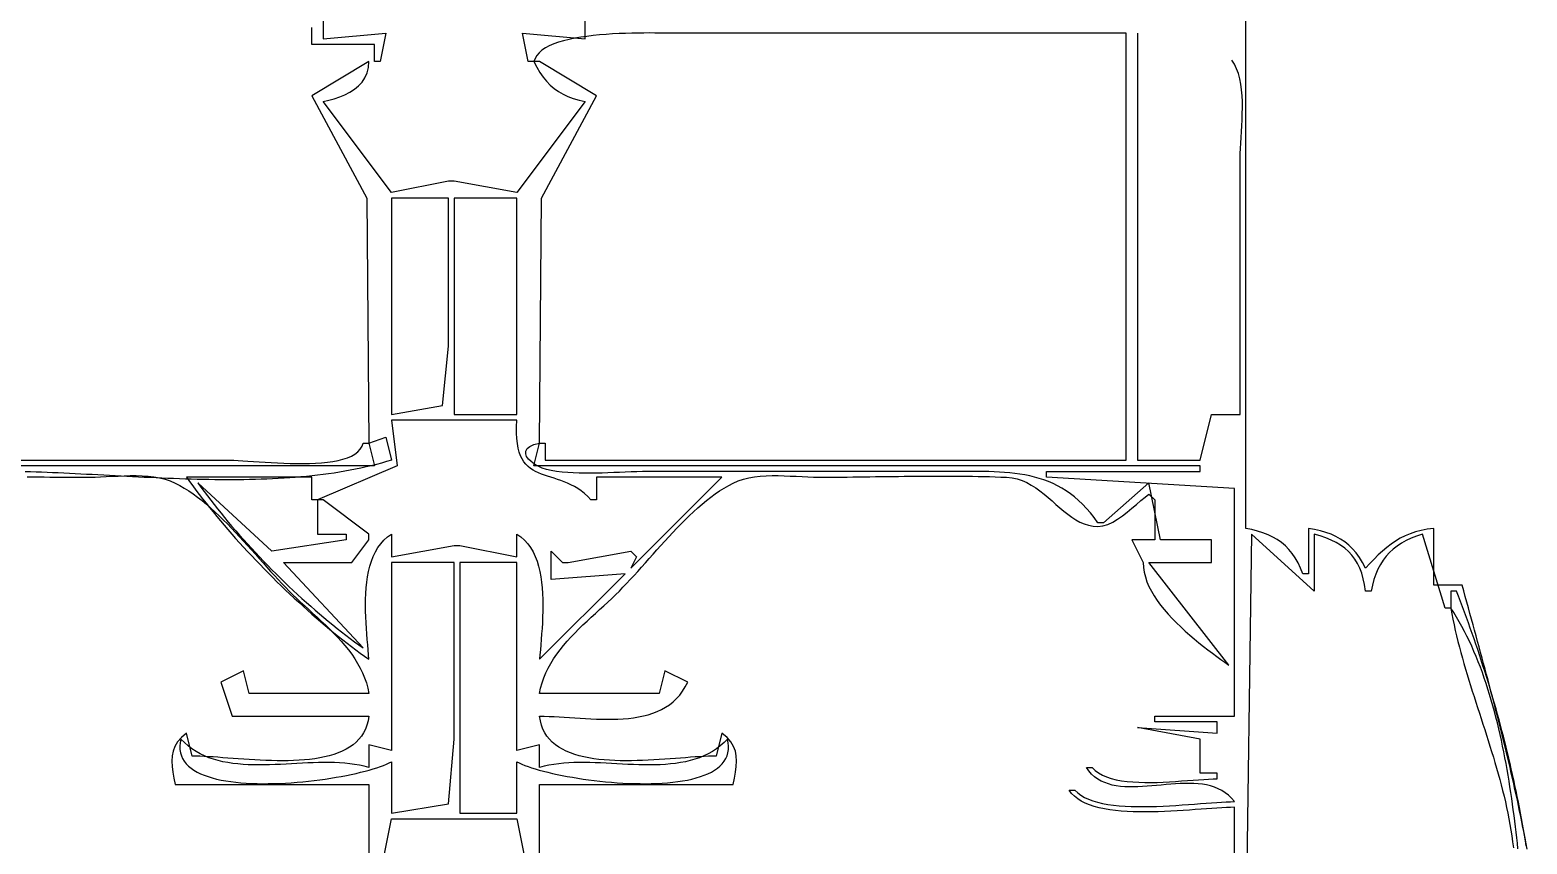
# Model space of a CAD drawing. Header units: metres. Extents: x 0 to 792, y 0 to 1224.
# Drawn here: x 292.5 to 555.4, y 509.5 to 652.6 of the extents above; entities that cross this region are included whole.
import ezdxf

# ---------------------------------------------------------------- set-up
doc = ezdxf.new("R2010")
doc.units = ezdxf.units.M

msp = doc.modelspace()

# ---------------------------------------------------------------- linework, layer by layer
for points in [[(555.3873, 508.65), (555.2123, 509.607), (555.0335, 510.5636), (554.8509, 511.5196), (554.6647, 512.4753), (554.4749, 513.4307), (554.2816, 514.3857), (554.0849, 515.3406), (553.8848, 516.2953), (553.6814, 517.2498), (553.4749, 518.2043), (553.2652, 519.1589), (553.0525, 520.1134), (552.8368, 521.0681), (552.6181, 522.023), (552.3967, 522.9781), (552.1725, 523.9335), (551.9457, 524.8893), (551.7162, 525.8454), (551.4843, 526.802), (551.2498, 527.7592), (551.0131, 528.7169), (550.774, 529.6752), (550.5327, 530.6342), (550.2892, 531.594), (550.0437, 532.5546), (549.7962, 533.516), (549.5468, 534.4783), (549.2955, 535.4417), (549.0425, 536.406), (548.7878, 537.3714), (548.5314, 538.338), (548.2735, 539.3058), (548.0142, 540.2748), (547.7535, 541.2452), (547.4914, 542.2169), (547.2282, 543.19), (546.9637, 544.1647), (546.6982, 545.1408), (546.4317, 546.1186), (546.1642, 547.0981), (545.8959, 548.0792), (545.6268, 549.0621), (545.357, 550.0469), (545.0865, 551.0335), (544.8155, 552.022), (544.5441, 553.0126), (544.2722, 554.0052), (544, 555), (539, 555), (539, 565), (537.8658, 564.8498), (536.8036, 564.642), (535.806, 564.3774), (534.8656, 564.0571), (533.9751, 563.6819), (533.1272, 563.253), (532.3146, 562.7712), (531.53, 562.2375), (530.7661, 561.6529), (530.0155, 561.0183), (529.2709, 560.3347), (528.5249, 559.6032), (527.7704, 558.8246), (527, 558), (526.4883, 558.9844), (525.9433, 559.8773), (525.3623, 560.6833), (524.7428, 561.4072), (524.0821, 562.0536), (523.3777, 562.6273), (522.6268, 563.1329), (521.8268, 563.5752), (520.9752, 563.9587), (520.0694, 564.2883), (519.1066, 564.5686), (518.0843, 564.8042), (517, 565), (517, 557), (516, 557), (515.6068, 558.0222), (515.1685, 558.9603), (514.684, 559.8179), (514.1523, 560.5989), (513.5723, 561.3067), (512.9428, 561.9452), (512.2629, 562.5181), (511.5314, 563.0289), (510.7473, 563.4816), (509.9095, 563.8796), (509.0169, 564.2268), (508.0686, 564.5267), (507.0632, 564.7832), (506, 565), (506, 1112)], [(344, 657), (344, 651), (355, 652), (354, 647), (353, 647), (353, 650), (342, 650), (342, 653)], [(504, 495), (504, 516), (503.3218, 515.991), (502.5826, 515.9657), (501.7871, 515.9263), (500.9397, 515.8752), (500.0452, 515.8145), (499.1082, 515.7467), (498.1334, 515.6741), (497.1253, 515.5989), (496.0885, 515.5234), (495.0278, 515.4499), (493.9478, 515.3807), (492.853, 515.3182), (491.7481, 515.2646), (490.6378, 515.2223), (489.5267, 515.1934), (488.4194, 515.1804), (487.3205, 515.1855), (486.2347, 515.211), (485.1666, 515.2592), (484.1208, 515.3325), (483.1021, 515.4331), (482.1149, 515.5633), (481.1639, 515.7254), (480.2538, 515.9217), (479.3892, 516.1545), (478.5747, 516.4262), (477.815, 516.739), (477.1147, 517.0951), (476.4784, 517.497), (475.9107, 517.9469), (475.4164, 518.4471), (475, 519), (476, 519), (476.4766, 518.5286), (477.0335, 518.1078), (477.6656, 517.7351), (478.3675, 517.4082), (479.1341, 517.1245), (479.96, 516.8817), (480.8402, 516.6773), (481.7693, 516.509), (482.7421, 516.3742), (483.7534, 516.2705), (484.7979, 516.1956), (485.8705, 516.1469), (486.9658, 516.1221), (488.0787, 516.1188), (489.2038, 516.1345), (490.3361, 516.1667), (491.4702, 516.2131), (492.6009, 516.2713), (493.7229, 516.3387), (494.8312, 516.413), (495.9203, 516.4918), (496.9851, 516.5725), (498.0203, 516.6529), (499.0208, 516.7304), (499.9813, 516.8026), (500.8964, 516.8672), (501.7611, 516.9216), (502.5701, 516.9635), (503.3181, 516.9904), (504, 517), (503.5018, 517.5912), (502.9666, 518.1096), (502.3966, 518.5592), (501.794, 518.9444), (501.1609, 519.2692), (500.4996, 519.538), (499.8122, 519.7549), (499.1011, 519.9241), (498.3683, 520.0499), (497.6161, 520.1364), (496.8466, 520.1879), (496.0621, 520.2085), (495.2648, 520.2024), (494.4569, 520.1739), (493.6405, 520.1272), (492.8179, 520.0665), (491.9913, 519.9959), (491.1628, 519.9198), (490.3347, 519.8422), (489.5092, 519.7674), (488.6884, 519.6996), (487.8746, 519.6431), (487.07, 519.6019), (486.2767, 519.5804), (485.497, 519.5827), (484.7331, 519.6131), (483.9872, 519.6756), (483.2614, 519.7747), (482.558, 519.9143), (481.8791, 520.0989), (481.2271, 520.3325), (480.604, 520.6193), (480.012, 520.9637), (479.4535, 521.3697), (478.9304, 521.8416), (478.4452, 522.3836), (478, 523), (479, 523), (479.5203, 522.49), (480.1258, 522.046), (480.8094, 521.6641), (481.5643, 521.3401), (482.3836, 521.0704), (483.2603, 520.8508), (484.1876, 520.6775), (485.1586, 520.5465), (486.1663, 520.4539), (487.2039, 520.3958), (488.2645, 520.3683), (489.3411, 520.3674), (490.4268, 520.3891), (491.5148, 520.4296), (492.5982, 520.4848), (493.67, 520.551), (494.7233, 520.6241), (495.7513, 520.7002), (496.747, 520.7754), (497.7035, 520.8458), (498.614, 520.9073), (499.4715, 520.9562), (500.2691, 520.9883), (501, 521), (501, 522), (498, 522), (498, 528), (487, 530), (501, 529), (501, 531), (490, 531), (490, 532), (504, 532), (504, 572), (471, 574), (471, 575), (498, 575), (498, 576), (381, 576), (382, 580), (383, 580), (383, 577), (485, 577), (485, 652), (406, 652), (405.4057, 652.0021), (404.725, 652.0073), (403.9652, 652.0139), (403.1338, 652.0201), (402.2383, 652.0242), (401.2863, 652.0245), (400.2852, 652.0193), (399.2424, 652.0068), (398.1656, 651.9853), (397.0621, 651.953), (395.9395, 651.9083), (394.8053, 651.8493), (393.6669, 651.7745), (392.5319, 651.682), (391.4076, 651.5701), (390.3017, 651.4371), (389.2216, 651.2812), (388.1748, 651.1008), (387.1688, 650.8941), (386.2111, 650.6593), (385.3091, 650.3948), (384.4704, 650.0988), (383.7025, 649.7696), (383.0128, 649.4055), (382.4088, 649.0046), (381.898, 648.5654), (381.488, 648.086), (381.1861, 647.5648), (381, 647), (380, 647), (379, 652), (390, 651), (390, 657)], [(487, 652), (487, 577), (498, 577), (500, 585), (505, 585), (505, 630), (505.0134, 630.849), (505.0495, 631.7509), (505.102, 632.6981), (505.1644, 633.6832), (505.2304, 634.6988), (505.2937, 635.7372), (505.3479, 636.7912), (505.3866, 637.8531), (505.4035, 638.9157), (505.3922, 639.9713), (505.3464, 641.0125), (505.2598, 642.0319), (505.1259, 643.022), (504.9384, 643.9753), (504.691, 644.8844), (504.3772, 645.7417), (503.9908, 646.54), (503.5255, 647.2716)], [(352, 647), (342, 641), (351.6821, 622.9846), (352, 580), (355, 581), (356, 577), (355.1187, 576.7328), (354.2295, 576.4785), (353.3326, 576.237), (352.4282, 576.0078), (351.5165, 575.7907), (350.5978, 575.5856), (349.6721, 575.392), (348.7399, 575.2097), (347.8012, 575.0386), (346.8563, 574.8782), (345.9054, 574.7284), (344.9488, 574.5888), (343.9866, 574.4593), (343.019, 574.3395), (342.0464, 574.2291), (341.0688, 574.128), (340.0865, 574.0359), (339.0998, 573.9524), (338.1088, 573.8773), (337.1138, 573.8104), (336.1149, 573.7514), (335.1125, 573.7), (334.1066, 573.656), (333.0976, 573.619), (332.0856, 573.5889), (331.0709, 573.5654), (330.0537, 573.5481), (329.0342, 573.5369), (328.0125, 573.5314), (326.989, 573.5315), (325.9639, 573.5368), (324.9373, 573.547), (323.9094, 573.562), (322.8806, 573.5814), (321.851, 573.6049), (320.8208, 573.6324), (319.7902, 573.6635), (318.7596, 573.6981), (317.7289, 573.7357), (316.6986, 573.7761), (315.6688, 573.8192), (314.6397, 573.8646), (313.6116, 573.912), (312.5846, 573.9612), (311.559, 574.012), (310.535, 574.064), (309.5128, 574.117), (308.4926, 574.1707), (307.4747, 574.2249), (306.4592, 574.2792), (305.4464, 574.3336), (304.4365, 574.3875), (303.4297, 574.4409), (302.4263, 574.4934), (301.4264, 574.5448), (300.4302, 574.5948), (299.438, 574.6432), (298.45, 574.6896), (297.4664, 574.7338), (296.4875, 574.7756), (295.5134, 574.8146), (294.5443, 574.8507), (293.5805, 574.8835), (292.6222, 574.9128), (291.6696, 574.9383)], [(382, 506), (382, 520), (416, 520), (416.2066, 521.1217), (416.3883, 522.1792), (416.5203, 523.1781), (416.5783, 524.1239), (416.5378, 525.0223), (416.3742, 525.879), (416.0631, 526.6994), (415.58, 527.4893), (414.9005, 528.2543), (414, 529), (413, 525), (412.343, 524.9924), (411.6447, 524.971), (410.908, 524.9375), (410.1355, 524.8936), (409.3302, 524.8411), (408.4947, 524.7818), (407.632, 524.7173), (406.7447, 524.6495), (405.8356, 524.5801), (404.9077, 524.5108), (403.9636, 524.4434), (403.0062, 524.3797), (402.0382, 524.3214), (401.0625, 524.2702), (400.0818, 524.228), (399.099, 524.1964), (398.1168, 524.1772), (397.138, 524.1722), (396.1655, 524.1832), (395.2019, 524.2118), (394.2502, 524.2598), (393.3131, 524.3291), (392.3934, 524.4212), (391.4939, 524.5381), (390.6173, 524.6813), (389.7666, 524.8528), (388.9444, 525.0542), (388.1536, 525.2874), (387.397, 525.5539), (386.6773, 525.8557), (385.9974, 526.1944), (385.3601, 526.5719), (384.7681, 526.9898), (384.2242, 527.4499), (383.7313, 527.954), (383.2921, 528.5038), (382.9094, 529.1011), (382.5861, 529.7476), (382.3249, 530.445), (382.1286, 531.1953), (382, 532), (382.8228, 531.991), (383.6697, 531.9661), (384.5382, 531.9282), (385.4259, 531.88), (386.3302, 531.8244), (387.2487, 531.7644), (388.1789, 531.7027), (389.1184, 531.6422), (390.0646, 531.5859), (391.0151, 531.5364), (391.9674, 531.4968), (392.9191, 531.4699), (393.8676, 531.4585), (394.8105, 531.4654), (395.7453, 531.4937), (396.6696, 531.5461), (397.5808, 531.6254), (398.4764, 531.7346), (399.3541, 531.8765), (400.2113, 532.054), (401.0456, 532.2699), (401.8544, 532.5271), (402.6354, 532.8284), (403.3859, 533.1768), (404.1037, 533.5751), (404.786, 534.0261), (405.4306, 534.5327), (406.035, 535.0977), (406.5965, 535.7241), (407.1129, 536.4147), (407.5815, 537.1724), (408, 538), (404, 540), (403, 536), (382, 536), (382.1789, 536.9324), (382.4217, 537.8421), (382.7245, 538.7302), (383.0834, 539.5974), (383.4945, 540.4448), (383.9538, 541.2733), (384.4574, 542.0837), (385.0013, 542.877), (385.5818, 543.6542), (386.1948, 544.4161), (386.8364, 545.1637), (387.5028, 545.8979), (388.1899, 546.6197), (388.894, 547.3298), (389.611, 548.0294), (390.337, 548.7193), (391.0681, 549.4003), (391.8004, 550.0736), (392.53, 550.7399), (393.253, 551.4002), (393.9654, 552.0555), (394.6633, 552.7065), (395.3428, 553.3544), (396, 554), (396.6363, 554.6463), (397.2775, 555.3161), (397.9237, 556.0068), (398.575, 556.7159), (399.2315, 557.4412), (399.8934, 558.1801), (400.5606, 558.9302), (401.2333, 559.6891), (401.9117, 560.4543), (402.5957, 561.2235), (403.2856, 561.9942), (403.9813, 562.7639), (404.6831, 563.5303), (405.391, 564.2909), (406.1051, 565.0433), (406.8256, 565.7851), (407.5524, 566.5138), (408.2857, 567.2269), (409.0257, 567.9222), (409.7724, 568.5971), (410.5259, 569.2492), (411.2864, 569.8761), (412.0538, 570.4754), (412.8284, 571.0446), (413.6102, 571.5813), (414.3993, 572.0831), (415.1959, 572.5475), (416, 572.9722), (416.866, 573.3512), (417.7797, 573.6531), (418.7344, 573.8856), (419.7235, 574.056), (420.7405, 574.1721), (421.7789, 574.2413), (422.832, 574.2711), (423.8932, 574.2692), (424.9561, 574.2431), (426.0141, 574.2002), (427.0606, 574.1482), (428.0889, 574.0947), (429.0927, 574.0471), (430.0652, 574.013), (431, 574), (431.9973, 574.0012), (432.9952, 574.0047), (433.9936, 574.0102), (434.9925, 574.0175), (435.9918, 574.0265), (436.9916, 574.0367), (437.9917, 574.0481), (438.9922, 574.0604), (439.9929, 574.0733), (440.9939, 574.0867), (441.9952, 574.1003), (442.9966, 574.1138), (443.9981, 574.1271), (444.9998, 574.1398), (446.0015, 574.1519), (447.0032, 574.1629), (448.0049, 574.1728), (449.0066, 574.1813), (450.0082, 574.1881), (451.0097, 574.193), (452.011, 574.1959), (453.0121, 574.1963), (454.0129, 574.1942), (455.0135, 574.1893), (456.0138, 574.1813), (457.0137, 574.1701), (458.0132, 574.1554), (459.0123, 574.137), (460.0109, 574.1145), (461.009, 574.0879), (462.0066, 574.0569), (463.0036, 574.0212), (464, 573.9807), (464.9476, 573.8852), (465.8513, 573.6902), (466.715, 573.4062), (467.5428, 573.0441), (468.3386, 572.6146), (469.1066, 572.1284), (469.8506, 571.5963), (470.5747, 571.0291), (471.2829, 570.4374), (471.9792, 569.8321), (472.6676, 569.2239), (473.3522, 568.6235), (474.0368, 568.0416), (474.7257, 567.4891), (475.4226, 566.9767), (476.1318, 566.5151), (476.857, 566.1151), (477.6025, 565.7874), (478.3721, 565.5427), (479.1699, 565.3919), (480, 565.3457), (480.8787, 565.4464), (481.7567, 565.7107), (482.6303, 566.1117), (483.4956, 566.6224), (484.3489, 567.2157), (485.1861, 567.8646), (486.0037, 568.5423), (486.7977, 569.2216), (487.5642, 569.8757), (488.2996, 570.4775), (489, 571), (490, 570), (490, 563), (486, 563), (488, 559), (488.0336, 558.1576), (488.1559, 557.3151), (488.3616, 556.4736), (488.6451, 555.6347), (489.0012, 554.7996), (489.4243, 553.9698), (489.909, 553.1465), (490.4499, 552.3311), (491.0417, 551.525), (491.6789, 550.7296), (492.356, 549.9462), (493.0677, 549.1761), (493.8085, 548.4208), (494.5731, 547.6815), (495.3559, 546.9597), (496.1517, 546.2567), (496.9549, 545.5739), (497.7602, 544.9126), (498.5622, 544.2741), (499.3553, 543.6599), (500.1343, 543.0713), (500.8937, 542.5096), (501.628, 541.9763), (502.3319, 541.4726), (503, 541), (489, 559), (499, 559), (500, 559), (500, 563), (491, 563), (489, 573), (481, 566), (480, 566), (479.3599, 566.9016), (478.7048, 567.7412), (478.0348, 568.521), (477.3501, 569.2431), (476.6509, 569.9098), (475.9375, 570.5233), (475.2099, 571.0857), (474.4683, 571.5993), (473.7131, 572.0662), (472.9442, 572.4888), (472.162, 572.8691), (471.3666, 573.2094), (470.5583, 573.5118), (469.7371, 573.7787), (468.9033, 574.0121), (468.0571, 574.2143), (467.1986, 574.3875), (466.3281, 574.5339), (465.4457, 574.6557), (464.5516, 574.7551), (463.6461, 574.8343), (462.7292, 574.8955), (461.8013, 574.9409), (460.8624, 574.9728), (459.9127, 574.9932), (458.9526, 575.0044), (457.982, 575.0087), (457.0013, 575.0082), (456.0106, 575.0051), (455.0101, 575.0016), (454, 575), (402, 575), (401.0258, 574.9931), (400.0412, 574.9743), (399.0475, 574.9461), (398.0462, 574.9111), (397.0386, 574.872), (396.0261, 574.8312), (395.01, 574.7914), (393.9919, 574.7551), (392.9731, 574.725), (391.9549, 574.7036), (390.9387, 574.6935), (389.926, 574.6974), (388.9182, 574.7177), (387.9165, 574.7571), (386.9225, 574.8182), (385.9375, 574.9036), (384.9628, 575.0157), (384, 575.1574), (383.2169, 575.3325), (382.4515, 575.5913), (381.7277, 575.9197), (381.0691, 576.304), (380.4995, 576.7304), (380.0427, 577.185), (379.7225, 577.6542), (379.5626, 578.124), (379.5868, 578.5807), (379.8189, 579.0105), (380.2826, 579.3994), (381.0017, 579.7339), (382, 580), (382.3179, 622.9846), (392, 641), (382, 647), (381, 647), (381.5057, 646.0124), (382.04, 645.1111), (382.6076, 644.2921), (383.2132, 643.5518), (383.8616, 642.8863), (384.5575, 642.2917), (385.3059, 641.7642), (386.1114, 641.3), (386.9787, 640.8953), (387.9128, 640.5463), (388.9182, 640.2491), (390, 640), (378, 624), (367, 626), (366, 626), (356, 624), (344, 640), (344.9678, 640.2171), (345.9356, 640.4835), (346.8871, 640.8043), (347.8057, 641.1847), (348.6751, 641.63), (349.4787, 642.1453), (350.2002, 642.7359), (350.8231, 643.4069), (351.3309, 644.1636), (351.7073, 645.0112), (351.9358, 645.9549), (352, 647)], [(356, 623), (356, 585), (364.9722, 586.6034), (366, 597), (366, 623), (356, 623)], [(367, 623), (367, 585), (378, 585), (378, 623), (367, 623)], [(356, 584), (357, 576), (343, 570), (342, 570), (342, 574), (320, 574), (320.5353, 573.2479), (321.0847, 572.4916), (321.6479, 571.7315), (322.2243, 570.968), (322.8135, 570.2014), (323.4152, 569.4323), (324.0288, 568.6611), (324.654, 567.8882), (325.2903, 567.114), (325.9374, 566.3389), (326.5946, 565.5634), (327.2618, 564.7879), (327.9383, 564.0129), (328.6239, 563.2387), (329.318, 562.4658), (330.0202, 561.6946), (330.7301, 560.9256), (331.4473, 560.1591), (332.1714, 559.3957), (332.9019, 558.6357), (333.6384, 557.8795), (334.3804, 557.1276), (335.1276, 556.3804), (335.8795, 555.6384), (336.6357, 554.9019), (337.3957, 554.1714), (338.1591, 553.4473), (338.9256, 552.7301), (339.6946, 552.0202), (340.4658, 551.318), (341.2387, 550.6239), (342.0129, 549.9383), (342.7879, 549.2618), (343.5634, 548.5946), (344.3389, 547.9374), (345.114, 547.2903), (345.8882, 546.654), (346.6611, 546.0288), (347.4323, 545.4152), (348.2014, 544.8135), (348.968, 544.2243), (349.7315, 543.6479), (350.4916, 543.0847), (351.2479, 542.5353), (352, 542), (351.943, 542.8148), (351.8765, 543.6726), (351.8041, 544.5685), (351.7293, 545.4976), (351.6558, 546.4551), (351.5872, 547.4359), (351.527, 548.4352), (351.4789, 549.4482), (351.4465, 550.4698), (351.4334, 551.4953), (351.4431, 552.5196), (351.4793, 553.538), (351.5457, 554.5454), (351.6457, 555.537), (351.783, 556.508), (351.9612, 557.4533), (352.1839, 558.3681), (352.4547, 559.2475), (352.7772, 560.0865), (353.1551, 560.8804), (353.5918, 561.6241), (354.0911, 562.3129), (354.6564, 562.9417), (355.2915, 563.5057), (356, 564), (356, 560), (367, 562), (368, 562), (378, 560), (378, 564), (378.7064, 563.5069), (379.3401, 562.9437), (379.9046, 562.3153), (380.4034, 561.6268), (380.8402, 560.8829), (381.2184, 560.0887), (381.5416, 559.2491), (381.8133, 558.369), (382.0372, 557.4533), (382.2167, 556.5071), (382.3554, 555.5352), (382.4568, 554.5426), (382.5245, 553.5342), (382.5621, 552.515), (382.573, 551.4898), (382.5609, 550.4637), (382.5293, 549.4416), (382.4817, 548.4284), (382.4218, 547.429), (382.3529, 546.4484), (382.2787, 545.4915), (382.2028, 544.5633), (382.1287, 543.6686), (382.0599, 542.8126), (382, 542), (397, 557), (384, 556), (384, 561), (386, 559), (387, 559), (398, 561), (399, 560), (398, 558), (414, 574), (392, 574), (392, 570), (391, 570), (390.443, 570.593), (389.8727, 571.1185), (389.2914, 571.5823), (388.7015, 571.9906), (388.1052, 572.3493), (387.5049, 572.6644), (386.9029, 572.942), (386.3016, 573.1882), (385.7033, 573.4088), (385.1102, 573.61), (384.5248, 573.7978), (383.9493, 573.9781), (383.3861, 574.157), (382.8374, 574.3405), (382.3058, 574.5347), (381.7933, 574.7455), (381.3025, 574.979), (380.8356, 575.2412), (380.3949, 575.5382), (379.9827, 575.8758), (379.6015, 576.2602), (379.2535, 576.6974), (378.941, 577.1933), (378.6664, 577.7541), (378.432, 578.3857), (378.2401, 579.0942), (378.0931, 579.8855), (377.9932, 580.7657), (377.9428, 581.7409), (377.9443, 582.8169), (378, 584), (356, 584)], [(249, 577), (327, 577), (327.5965, 576.9904), (328.281, 576.9636), (329.0455, 576.9226), (329.8822, 576.8704), (330.783, 576.81), (331.7401, 576.7443), (332.7455, 576.6763), (333.7914, 576.609), (334.8698, 576.5454), (335.9727, 576.4884), (337.0923, 576.4411), (338.2207, 576.4065), (339.3499, 576.3874), (340.4719, 576.3869), (341.579, 576.4079), (342.6631, 576.4535), (343.7164, 576.5266), (344.7308, 576.6303), (345.6986, 576.7674), (346.6117, 576.941), (347.4623, 577.154), (348.2425, 577.4094), (348.9442, 577.7103), (349.5597, 578.0595), (350.0809, 578.4601), (350.4999, 578.9151), (350.8089, 579.4274), (351, 580), (352, 580), (353, 576), (235, 576)], [(292.0007, 574.0452), (293.001, 574.0392), (294.0012, 574.0332), (295.0014, 574.0274), (296.0015, 574.0218), (297.0015, 574.0167), (298.0015, 574.012), (299.0014, 574.008), (300.0012, 574.0046), (301.0009, 574.0021), (302.0005, 574.0005), (303, 574), (303.9347, 574.013), (304.9072, 574.0471), (305.9109, 574.0947), (306.9393, 574.1482), (307.9857, 574.2002), (309.0437, 574.243), (310.1066, 574.2692), (311.1679, 574.2711), (312.221, 574.2412), (313.2593, 574.172), (314.2764, 574.056), (315.2655, 573.8855), (316.2202, 573.6531), (317.1339, 573.3511), (318, 572.9722), (318.804, 572.5475), (319.6006, 572.0831), (320.3897, 571.5813), (321.1715, 571.0446), (321.9461, 570.4754), (322.7135, 569.8761), (323.4739, 569.2492), (324.2274, 568.5971), (324.9741, 567.9222), (325.7141, 567.2269), (326.4475, 566.5138), (327.1743, 565.7851), (327.8947, 565.0433), (328.6088, 564.2909), (329.3167, 563.5303), (330.0185, 562.7639), (330.7143, 561.9942), (331.4042, 561.2235), (332.0882, 560.4543), (332.7666, 559.6891), (333.4393, 558.9302), (334.1065, 558.1801), (334.7684, 557.4412), (335.4249, 556.7159), (336.0762, 556.0068), (336.7224, 555.3161), (337.3636, 554.6463), (338, 554), (338.6571, 553.3544), (339.3366, 552.7065), (340.0345, 552.0555), (340.7469, 551.4002), (341.4698, 550.7399), (342.1994, 550.0736), (342.9317, 549.4004), (343.6629, 548.7193), (344.3889, 548.0294), (345.1059, 547.3299), (345.8099, 546.6197), (346.497, 545.898), (347.1634, 545.1638), (347.805, 544.4162), (348.418, 543.6542), (348.9985, 542.8771), (349.5425, 542.0837), (350.0461, 541.2733), (350.5054, 540.4449), (350.9164, 539.5975), (351.2753, 538.7302), (351.5782, 537.8421), (351.821, 536.9324), (352, 536), (331, 536), (330, 540), (326, 538), (328, 532), (352, 532), (351.8713, 531.1953), (351.675, 530.4451), (351.4138, 529.7476), (351.0905, 529.1011), (350.7078, 528.5038), (350.2686, 527.954), (349.7757, 527.4499), (349.2318, 526.9898), (348.6398, 526.5719), (348.0025, 526.1945), (347.3226, 525.8557), (346.6029, 525.554), (345.8463, 525.2874), (345.0555, 525.0543), (344.2333, 524.8529), (343.3825, 524.6814), (342.506, 524.5381), (341.6065, 524.4213), (340.6868, 524.3291), (339.7496, 524.2599), (338.7979, 524.2118), (337.8344, 524.1832), (336.8618, 524.1723), (335.8831, 524.1773), (334.9008, 524.1964), (333.918, 524.228), (332.9373, 524.2702), (331.9616, 524.3214), (330.9937, 524.3797), (330.0362, 524.4434), (329.0922, 524.5108), (328.1642, 524.5801), (327.2552, 524.6495), (326.3679, 524.7173), (325.5051, 524.7818), (324.6697, 524.8411), (323.8643, 524.8936), (323.0919, 524.9375), (322.3552, 524.971), (321.6569, 524.9924), (321, 525), (320, 529), (319.0994, 528.2543), (318.4198, 527.4893), (317.9367, 526.6994), (317.6257, 525.879), (317.4621, 525.0223), (317.4215, 524.1239), (317.4795, 523.1781), (317.6116, 522.1792), (317.7932, 521.1217), (318, 520), (352, 520), (352, 506)], [(322, 573), (322.537, 572.2461), (323.0888, 571.4884), (323.6547, 570.7273), (324.2345, 569.9633), (324.8275, 569.1969), (325.4332, 568.4285), (326.0514, 567.6586), (326.6813, 566.8877), (327.3226, 566.1163), (327.9749, 565.3449), (328.6375, 564.5739), (329.3101, 563.8037), (329.9921, 563.035), (330.6832, 562.2681), (331.3827, 561.5035), (332.0903, 560.7417), (332.8054, 559.9832), (333.5277, 559.2284), (334.2565, 558.4779), (334.9915, 557.7321), (335.7321, 556.9915), (336.4779, 556.2565), (337.2284, 555.5277), (337.9832, 554.8054), (338.7417, 554.0903), (339.5035, 553.3827), (340.2681, 552.6832), (341.035, 551.9921), (341.8037, 551.3101), (342.5739, 550.6375), (343.3449, 549.9749), (344.1163, 549.3226), (344.8877, 548.6813), (345.6586, 548.0514), (346.4285, 547.4332), (347.1969, 546.8275), (347.9633, 546.2345), (348.7273, 545.6547), (349.4884, 545.0888), (350.2461, 544.537), (351, 544), (337, 559), (349, 559), (352, 563), (352, 564), (344, 570), (343, 570), (343, 564), (348, 564), (348, 563), (335, 561), (322, 573)], [(555.2519, 509.1623), (555.0949, 510.1362), (554.9331, 511.1095), (554.7666, 512.0821), (554.5953, 513.0541), (554.4194, 514.0253), (554.2387, 514.9958), (554.0533, 515.9656), (553.8633, 516.9346), (553.6686, 517.9028), (553.4693, 518.8703), (553.2653, 519.837), (553.0568, 520.803), (552.8437, 521.768), (552.626, 522.7323), (552.4038, 523.6957), (552.177, 524.6583), (551.9458, 525.62), (551.71, 526.5808), (551.4698, 527.5407), (551.2251, 528.4997), (550.976, 529.4578), (550.7225, 530.415), (550.4645, 531.3712), (550.2022, 532.3264), (549.9355, 533.2807), (549.6645, 534.234), (549.3891, 535.1863), (549.1095, 536.1375), (548.8255, 537.0877), (548.5372, 538.0369), (548.2447, 538.985), (547.948, 539.9321), (547.647, 540.878), (547.3418, 541.8229), (547.0325, 542.7667), (546.7189, 543.7093), (546.4013, 544.6508), (546.0794, 545.5911), (545.7535, 546.5303), (545.4235, 547.4682), (545.0893, 548.405), (544.7512, 549.3406), (544.4089, 550.275), (544.0627, 551.2081), (543.7124, 552.14), (543.3582, 553.0706), (543, 554), (542, 554), (542, 551), (541, 551), (537, 564), (535.9783, 563.6608), (535.0246, 563.2833), (534.137, 562.8654), (533.3139, 562.4052), (532.5534, 561.9008), (531.8537, 561.3502), (531.213, 560.7516), (530.6297, 560.103), (530.1018, 559.4024), (529.6276, 558.6479), (529.2053, 557.8376), (528.8332, 556.9696), (528.5095, 556.042), (528.2323, 555.0527), (528, 554), (527, 554), (526.8423, 555.114), (526.6259, 556.1514), (526.3496, 557.1151), (526.0124, 558.008), (525.6135, 558.833), (525.1516, 559.5931), (524.6259, 560.2913), (524.0353, 560.9305), (523.3789, 561.5136), (522.6555, 562.0436), (521.8642, 562.5234), (521.0041, 562.956), (520.074, 563.3443), (519.0729, 563.6913), (518, 564), (518, 554), (507, 564), (506, 493)], [(356, 559), (356, 526), (352, 527), (352, 523), (351.1928, 523.2165), (350.3657, 523.3968), (349.52, 523.5436), (348.6571, 523.6595), (347.7783, 523.7471), (346.8851, 523.8091), (345.9789, 523.8481), (345.061, 523.8667), (344.1328, 523.8675), (343.1958, 523.8532), (342.2512, 523.8264), (341.3006, 523.7898), (340.3453, 523.7459), (339.3867, 523.6975), (338.4261, 523.6471), (337.465, 523.5973), (336.5048, 523.5509), (335.5468, 523.5104), (334.5925, 523.4785), (333.6431, 523.4577), (332.7002, 523.4508), (331.7651, 523.4604), (330.8392, 523.4891), (329.9239, 523.5395), (329.0206, 523.6142), (328.1306, 523.7159), (327.2554, 523.8473), (326.3964, 524.0109), (325.5549, 524.2094), (324.7323, 524.4454), (323.93, 524.7216), (323.1495, 525.0405), (322.392, 525.4049), (321.6591, 525.8173), (320.952, 526.2803), (320.2722, 526.7967), (319.621, 527.3691), (319, 528), (318.8739, 527.3437), (318.8222, 526.7211), (318.8424, 526.1316), (318.9319, 525.5744), (319.0883, 525.049), (319.309, 524.5546), (319.5916, 524.0905), (319.9334, 523.6562), (320.3321, 523.2508), (320.7851, 522.8738), (321.2898, 522.5246), (321.8439, 522.2023), (322.4447, 521.9064), (323.0897, 521.6361), (323.7765, 521.3909), (324.5026, 521.17), (325.2653, 520.9728), (326.0623, 520.7987), (326.8909, 520.6468), (327.7488, 520.5166), (328.6333, 520.4074), (329.542, 520.3186), (330.4723, 520.2494), (331.4218, 520.1992), (332.388, 520.1673), (333.3682, 520.1531), (334.3601, 520.1559), (335.3611, 520.175), (336.3686, 520.2097), (337.3803, 520.2595), (338.3935, 520.3235), (339.4058, 520.4012), (340.4146, 520.4919), (341.4175, 520.5948), (342.4119, 520.7094), (343.3953, 520.835), (344.3652, 520.9709), (345.3191, 521.1164), (346.2545, 521.2708), (347.1689, 521.4336), (348.0597, 521.604), (348.9245, 521.7813), (349.7607, 521.965), (350.5659, 522.1542), (351.3375, 522.3484), (352.0729, 522.5469), (352.7698, 522.749), (353.4256, 522.954), (354.0378, 523.1613), (354.6038, 523.3703), (355.1212, 523.5801), (355.5874, 523.7902), (356, 524), (356, 515), (365.9722, 516.6034), (367, 528), (367, 559), (356, 559)], [(368, 559), (368, 515), (378, 515), (378, 524), (378.4125, 523.7902), (378.8787, 523.5801), (379.3961, 523.3703), (379.9621, 523.1613), (380.5743, 522.954), (381.23, 522.749), (381.9269, 522.5469), (382.6624, 522.3484), (383.434, 522.1542), (384.2391, 521.965), (385.0754, 521.7813), (385.9402, 521.604), (386.831, 521.4336), (387.7454, 521.2708), (388.6807, 521.1164), (389.6347, 520.9709), (390.6046, 520.835), (391.588, 520.7094), (392.5824, 520.5948), (393.5852, 520.4919), (394.5941, 520.4012), (395.6063, 520.3235), (396.6196, 520.2595), (397.6312, 520.2097), (398.6388, 520.175), (399.6397, 520.1559), (400.6316, 520.1531), (401.6119, 520.1673), (402.578, 520.1992), (403.5275, 520.2494), (404.4578, 520.3186), (405.3665, 520.4074), (406.2511, 520.5166), (407.1089, 520.6468), (407.9376, 520.7987), (408.7345, 520.9728), (409.4973, 521.17), (410.2233, 521.3909), (410.9101, 521.6361), (411.5552, 521.9064), (412.156, 522.2023), (412.71, 522.5246), (413.2148, 522.8738), (413.6678, 523.2508), (414.0664, 523.6562), (414.4083, 524.0905), (414.6909, 524.5546), (414.9116, 525.049), (415.068, 525.5744), (415.1575, 526.1316), (415.1777, 526.7211), (415.126, 527.3437), (415, 528), (414.3788, 527.3691), (413.7277, 526.7967), (413.0479, 526.2803), (412.3408, 525.8173), (411.6078, 525.4049), (410.8504, 525.0405), (410.0698, 524.7216), (409.2676, 524.4454), (408.445, 524.2094), (407.6035, 524.0109), (406.7444, 523.8473), (405.8692, 523.7159), (404.9793, 523.6142), (404.0759, 523.5395), (403.1606, 523.4891), (402.2347, 523.4604), (401.2996, 523.4508), (400.3567, 523.4577), (399.4074, 523.4785), (398.4531, 523.5104), (397.4951, 523.5509), (396.5349, 523.5973), (395.5738, 523.6471), (394.6132, 523.6975), (393.6546, 523.7459), (392.6993, 523.7898), (391.7487, 523.8264), (390.8041, 523.8532), (389.8671, 523.8675), (388.9389, 523.8667), (388.021, 523.8481), (387.1148, 523.8091), (386.2216, 523.7471), (385.3428, 523.6595), (384.4799, 523.5436), (383.6342, 523.3968), (382.8071, 523.2165), (382, 523), (382, 527), (378, 526), (378, 559), (368, 559)], [(542, 551), (542.1767, 550.0165), (542.3673, 549.0353), (542.571, 548.0562), (542.7871, 547.0791), (543.0149, 546.1037), (543.2535, 545.1301), (543.5024, 544.158), (543.7606, 543.1872), (544.0275, 542.2178), (544.3023, 541.2494), (544.5843, 540.282), (544.8728, 539.3154), (545.167, 538.3494), (545.4661, 537.3841), (545.7694, 536.4191), (546.0762, 535.4543), (546.3857, 534.4897), (546.6972, 533.525), (547.0099, 532.5601), (547.3232, 531.595), (547.6362, 530.6293), (547.9482, 529.6631), (548.2584, 528.6961), (548.5662, 527.7282), (548.8708, 526.7593), (549.1714, 525.7892), (549.4673, 524.8178), (549.7578, 523.845), (550.042, 522.8705), (550.3194, 521.8943), (550.589, 520.9162), (550.8502, 519.936), (551.1023, 518.9537), (551.3445, 517.9691), (551.576, 516.982), (551.7961, 515.9923), (552.0041, 514.9999), (552.1992, 514.0046), (552.3806, 513.0063), (552.5478, 512.0048), (552.6998, 511), (552.8477, 509.945), (552.9889, 508.8932)], [(553.7925, 508.7194), (553.6891, 509.6742), (553.5816, 510.6376), (553.4698, 511.6093), (553.3532, 512.5884), (553.2318, 513.5745), (553.1053, 514.5669), (552.9733, 515.565), (552.8357, 516.5683), (552.6922, 517.5761), (552.5426, 518.5877), (552.3865, 519.6027), (552.2239, 520.6204), (552.0543, 521.6402), (551.8775, 522.6615), (551.6934, 523.6836), (551.5015, 524.7061), (551.3018, 525.7282), (551.0939, 526.7495), (550.8776, 527.7692), (550.6527, 528.7867), (550.4188, 529.8016), (550.1758, 530.8131), (549.9233, 531.8206), (549.6612, 532.8237), (549.3891, 533.8215), (549.1069, 534.8137), (548.8142, 535.7994), (548.5109, 536.7782), (548.1966, 537.7495), (547.8712, 538.7125), (547.5343, 539.6669), (547.1857, 540.6118), (546.8252, 541.5467), (546.4525, 542.4711), (546.0674, 543.3843), (545.6696, 544.2857), (545.2588, 545.1747), (544.8349, 546.0507), (544.3975, 546.9131), (543.9464, 547.7613), (543.4813, 548.5947), (543.0021, 549.4127), (542.5084, 550.2146), (542, 551)], [(354, 504), (356, 514), (378, 514), (380, 504)]]:
    msp.add_lwpolyline(points)

doc.saveas('drawing.dxf')
